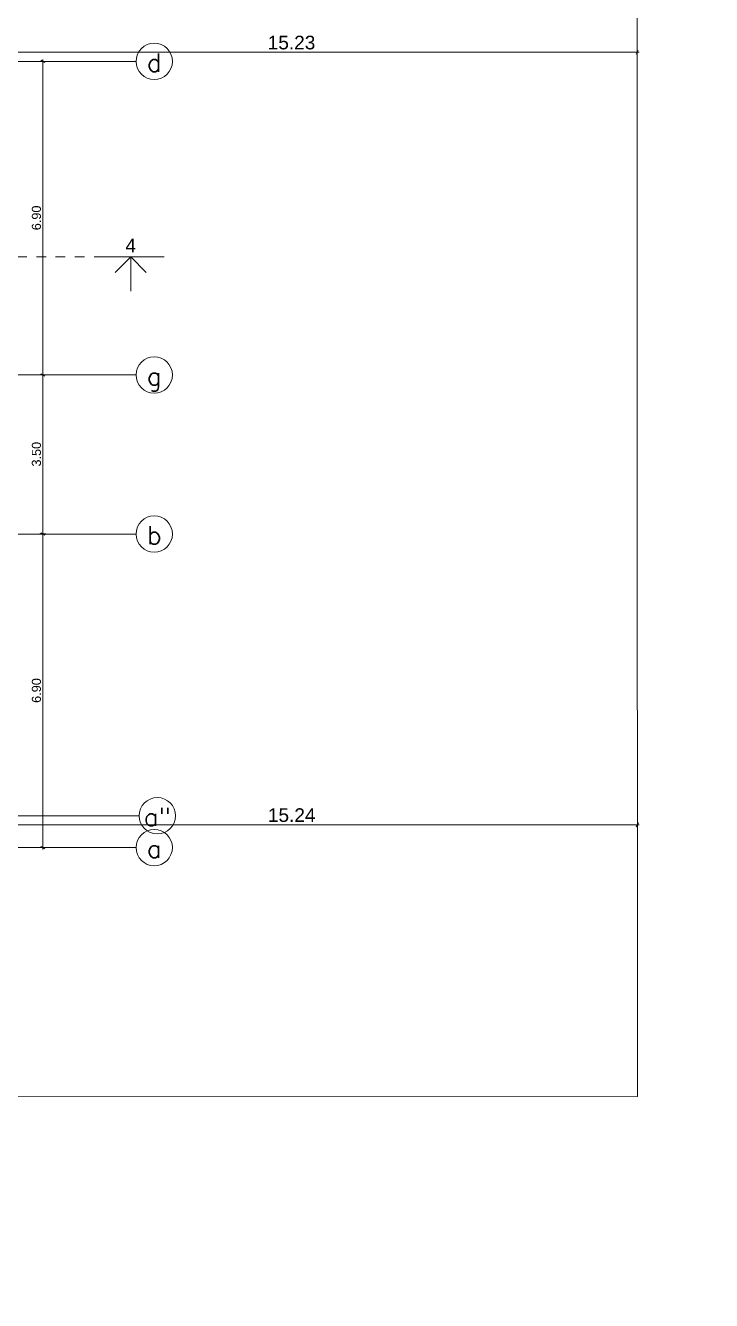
# Model space of a CAD drawing. Header units: millimetres. Extents: x 475616349 to 476941521, y 4620115302 to 4621446928.
# Drawn here: x 476541112 to 476556207, y 4620506440 to 4620534495 of the extents above; entities that cross this region are included whole.
import ezdxf

# ---------------------------------------------------------------- set-up
doc = ezdxf.new("R2010")
doc.units = ezdxf.units.MM
doc.header["$MEASUREMENT"] = 0
doc.set_wipeout_variables(frame=1)
doc.linetypes.add('Dashed', pattern=[423.333333, 211.666667, -211.666667])
doc.linetypes.add('Wipeout_Contour', pattern=[1000, 0, -1000])
for name, color, linetype, lineweight in [('0_Pen_No__42_Pen_No__250_Pen_No__5', 5, 'Continuous', 0), ('Annotation - Text_Pen_No__7_Pen_No__5', 5, 'Continuous', 0), ('New_._Pen_No__1', 1, 'Continuous', 0), ('New_shenobebi_Pen_No__1', 1, 'Continuous', 0), ('New_zoma_Pen_No__1', 1, 'Continuous', 0), ('New_ნავეთების კონტურები გრგ2_Pen_No__1', 1, 'Continuous', 0), ('zoma_Pen_No__142', 142, 'Continuous', 0), ('zoma_Pen_No__5_Pen_No__5', 5, 'Continuous', 0)]:
    doc.layers.add(name, color=color, linetype=linetype, lineweight=lineweight)
doc.layers.add('New_zoma', color=7, linetype='Continuous')
doc.layers.add('zoma', color=7, linetype='Continuous')
doc.styles.add('GENERATED_STYLE_1', font='arial.ttf')
doc.styles.add('GENERATED_STYLE_2', font='arial.ttf')
doc.dimstyles.new('GENERATED_STYLE__2', dxfattribs={"dimtxt": 200, "dimasz": 64.421331, "dimexe": 0.18, "dimexo": 3, "dimgap": 0.09, "dimtad": 1, "dimlfac": 0.001, "dimzin": 0, "dimdsep": 46, "dimtxsty": 'GENERATED_STYLE_2', "dimblk": 'ARROWHEAD_2', "dimblk1": 'ARROWHEAD_2', "dimblk2": 'ARROWHEAD_2', "dimcen": 0.09, "dimclrd": 142, "dimclre": 142, "dimclrt": 142, "dimadec": 0, "dimazin": 0, "dimtfac": 1, "dimtdec": 4, "dimtmove": 0, "dimatfit": 3, "dimfxl": 1, "dimtolj": 1, "dimtzin": 0, "dimarcsym": 0})
doc.dimstyles.new('GENERATED_STYLE__33', dxfattribs={"dimtxt": 300, "dimasz": 64.421331, "dimexe": 0.18, "dimexo": 3, "dimgap": 0.09, "dimtad": 1, "dimlfac": 0.001, "dimzin": 0, "dimdsep": 46, "dimtxsty": 'GENERATED_STYLE_1', "dimblk": 'ARROWHEAD_2', "dimblk1": 'ARROWHEAD_2', "dimblk2": 'ARROWHEAD_2', "dimcen": 0.09, "dimclrd": 1, "dimclre": 1, "dimclrt": 1, "dimadec": 0, "dimazin": 0, "dimtfac": 1, "dimtdec": 4, "dimtmove": 0, "dimatfit": 3, "dimfxl": 1, "dimtolj": 1, "dimtzin": 0, "dimarcsym": 0})
doc.dimstyles.new('GENERATED_STYLE__34', dxfattribs={"dimtxt": 300, "dimasz": 64.421331, "dimexe": 0.18, "dimexo": 3, "dimgap": 0.09, "dimtad": 1, "dimtih": 1, "dimtoh": 1, "dimlfac": 0.001, "dimzin": 0, "dimdsep": 46, "dimtxsty": 'GENERATED_STYLE_1', "dimblk": 'ARROWHEAD_2', "dimblk1": 'ARROWHEAD_2', "dimblk2": 'ARROWHEAD_2', "dimcen": 0.09, "dimclrd": 1, "dimclre": 1, "dimclrt": 1, "dimadec": 0, "dimazin": 0, "dimtfac": 1, "dimtdec": 4, "dimtmove": 0, "dimatfit": 3, "dimfxl": 1, "dimtolj": 1, "dimtzin": 0, "dimarcsym": 0})

# ---------------------------------------------------------------- blocks, each defined once
blk = doc.blocks.new('*D1470', base_point=(476577134, 4620325126))
at = {"layer": 'zoma_Pen_No__142', "color": 142, "linetype": 'Continuous', "lineweight": 0, "transparency": 16777216}
for p, q in [((476541430, 4620533706), (476541557, 4620533706)), ((476541536, 4620533681), (476541451, 4620533730)), ((476541494, 4620533747), (476541494, 4620533706)), ((476541494, 4620533706), (476541494, 4620526806)), ((476541430, 4620526806), (476541557, 4620526806)), ((476541536, 4620526781), (476541451, 4620526830))]:
    blk.add_line(p, q, dxfattribs=at)
at = {"layer": 'zoma_Pen_No__142', "color": 142, "lineweight": 0, "transparency": 16777216, "insert": (476541454, 4620529990), "char_height": 200, "attachment_point": 7, "rotation": 90, "style": 'GENERATED_STYLE_2'}
blk.add_mtext('\\A1;{\\pql;\\fArial CYR|b0|i0|c204|p34;6.90}', dxfattribs=at)
blk = doc.blocks.new('ARROWHEAD_2')
at = {"color": 0, "linetype": 'Continuous', "lineweight": 0}
for p, q in [((0, 0), (-1, 0)), ((-0.38, -0.66), (0.38, 0.66))]:
    blk.add_line(p, q, dxfattribs=at)
blk = doc.blocks.new('*D1471', base_point=(476577134, 4620325126))
at = {"layer": 'zoma_Pen_No__142', "color": 142, "linetype": 'Continuous', "lineweight": 0, "transparency": 16777216}
for p, q in [((476541430, 4620526806), (476541557, 4620526806)), ((476541536, 4620526781), (476541451, 4620526830)), ((476541494, 4620526806), (476541494, 4620523306)), ((476541430, 4620523306), (476541557, 4620523306)), ((476541536, 4620523281), (476541451, 4620523330))]:
    blk.add_line(p, q, dxfattribs=at)
at = {"layer": 'zoma_Pen_No__142', "color": 142, "lineweight": 0, "transparency": 16777216, "insert": (476541454, 4620524790), "char_height": 200, "attachment_point": 7, "rotation": 90, "style": 'GENERATED_STYLE_2'}
blk.add_mtext('\\A1;{\\pql;\\fArial CYR|b0|i0|c204|p34;3.50}', dxfattribs=at)
blk = doc.blocks.new('*D1472', base_point=(476577134, 4620325126))
at = {"layer": 'zoma_Pen_No__142', "color": 142, "linetype": 'Continuous', "lineweight": 0, "transparency": 16777216}
for p, q in [((476541430, 4620523306), (476541557, 4620523306)), ((476541536, 4620523281), (476541451, 4620523330)), ((476541494, 4620523306), (476541494, 4620516406)), ((476541430, 4620516406), (476541557, 4620516406)), ((476541451, 4620516430), (476541536, 4620516381)), ((476541494, 4620516406), (476541494, 4620516364))]:
    blk.add_line(p, q, dxfattribs=at)
at = {"layer": 'zoma_Pen_No__142', "color": 142, "lineweight": 0, "transparency": 16777216, "insert": (476541454, 4620519590), "char_height": 200, "attachment_point": 7, "rotation": 90, "style": 'GENERATED_STYLE_2'}
blk.add_mtext('\\A1;{\\pql;\\fArial CYR|b0|i0|c204|p34;6.90}', dxfattribs=at)
blk = doc.blocks.new('*D1613', base_point=(476577134, 4620325126))
at = {"layer": 'New_zoma_Pen_No__1', "color": 1, "linetype": 'Continuous', "lineweight": 0, "transparency": 16777216}
for p, q in [((476539398, 4620544954), (476539271, 4620544954)), ((476539377, 4620544929), (476539292, 4620544978)), ((476539334, 4620544954), (476539334, 4620544995)), ((476539339, 4620533906), (476539334, 4620544954)), ((476539402, 4620533906), (476539275, 4620533906)), ((476539296, 4620533930), (476539381, 4620533881)), ((476539339, 4620533864), (476539339, 4620533906))]:
    blk.add_line(p, q, dxfattribs=at)
at = {"color": 254, "linetype": 'Wipeout_Contour', "lineweight": 0, "ltscale": 18580193566.79248, "transparency": 16777216}
blk.add_wipeout([(476539346, 4620539993), (476539347, 4620538867), (476539747, 4620538867), (476539746, 4620539993)], dxfattribs=at).dxf.layer = 'New_zoma'
at = {"layer": 'New_zoma_Pen_No__1', "color": 1, "lineweight": 0, "transparency": 16777216, "insert": (476539396, 4620539943), "char_height": 300, "attachment_point": 7, "rotation": 270.0221, "style": 'GENERATED_STYLE_1'}
blk.add_mtext('\\A1;{\\pql;\\fArial|b0|i0|c0|p34;39.86}', dxfattribs=at)
blk = doc.blocks.new('*D1614', base_point=(476577134, 4620325126))
at = {"layer": 'New_zoma_Pen_No__1', "color": 1, "linetype": 'Continuous', "lineweight": 0, "transparency": 16777216}
for p, q in [((476539297, 4620533906), (476539339, 4620533906)), ((476539363, 4620533948), (476539314, 4620533863)), ((476539339, 4620533842), (476539339, 4620533969)), ((476539339, 4620533906), (476554570, 4620533906)), ((476554546, 4620533863), (476554595, 4620533948)), ((476554570, 4620533842), (476554570, 4620533969)), ((476554570, 4620533906), (476554612, 4620533906))]:
    blk.add_line(p, q, dxfattribs=at)
at = {"color": 254, "linetype": 'Wipeout_Contour', "lineweight": 0, "ltscale": 18580175462.76589, "transparency": 16777216}
blk.add_wipeout([(476546391, 4620533916), (476547517, 4620533916), (476547517, 4620534316), (476546391, 4620534316)], dxfattribs=at).dxf.layer = 'New_zoma'
at = {"layer": 'New_zoma_Pen_No__1', "color": 1, "lineweight": 0, "transparency": 16777216, "insert": (476546441, 4620533966), "char_height": 300, "attachment_point": 7, "style": 'GENERATED_STYLE_1'}
blk.add_mtext('\\A1;{\\pql;\\fArial|b0|i0|c0|p34;15.23}', dxfattribs=at)
blk = doc.blocks.new('*D1615', base_point=(476577134, 4620325126))
at = {"layer": 'New_zoma_Pen_No__1', "color": 1, "linetype": 'Continuous', "lineweight": 0, "transparency": 16777216}
for p, q in [((476539339, 4620516842), (476539339, 4620516969)), ((476554577, 4620516842), (476554577, 4620516969)), ((476539297, 4620516906), (476539339, 4620516906)), ((476539363, 4620516948), (476539314, 4620516863)), ((476539339, 4620516906), (476554577, 4620516906)), ((476554552, 4620516863), (476554601, 4620516948)), ((476554577, 4620516906), (476554618, 4620516906))]:
    blk.add_line(p, q, dxfattribs=at)
at = {"color": 254, "linetype": 'Wipeout_Contour', "lineweight": 0, "ltscale": 18580107822.91872, "transparency": 16777216}
blk.add_wipeout([(476546395, 4620516916), (476547521, 4620516916), (476547521, 4620517316), (476546395, 4620517316)], dxfattribs=at).dxf.layer = 'New_zoma'
at = {"layer": 'New_zoma_Pen_No__1', "color": 1, "lineweight": 0, "transparency": 16777216, "insert": (476546445, 4620516966), "char_height": 300, "attachment_point": 7, "style": 'GENERATED_STYLE_1'}
blk.add_mtext('\\A1;{\\pql;\\fArial|b0|i0|c0|p34;15.24}', dxfattribs=at)

msp = doc.modelspace()

# ---------------------------------------------------------------- linework, layer by layer
at = {"layer": '0_Pen_No__42_Pen_No__250_Pen_No__5', "color": 5, "linetype": 'Continuous', "lineweight": 0}
for centre in [(476543944.196, 4620526805.72), (476543944.196, 4620523305.72)]:
    msp.add_circle(centre, 400, dxfattribs=at)
at = {"layer": 'New_shenobebi_Pen_No__1', "color": 1, "linetype": 'Dashed', "lineweight": 0}
msp.add_lwpolyline([(476493091.567, 4620529401.422), (476544164.78, 4620529401.422)], dxfattribs=at)
at = {"layer": 'New_shenobebi_Pen_No__1', "color": 1, "linetype": 'Continuous', "lineweight": 0}
for points in [[(476542691.033, 4620529401.422), (476544164.78, 4620529401.422)], [(476543427.906, 4620529401.422), (476543086.761, 4620529060.277)], [(476543427.906, 4620529401.422), (476543427.906, 4620528648.424)], [(476543427.906, 4620529401.422), (476543769.052, 4620529060.277)]]:
    msp.add_lwpolyline(points, dxfattribs=at)
at = {"layer": 'zoma_Pen_No__5_Pen_No__5', "color": 5, "linetype": 'Continuous', "lineweight": 0}
for p, q in [((476493657.815, 4620533705.72), (476543544.196, 4620533705.72)), ((476493657.815, 4620526805.72), (476543544.196, 4620526805.72)), ((476493657.815, 4620526805.72), (476543544.196, 4620526805.72)), ((476493657.815, 4620523305.72), (476543544.196, 4620523305.72)), ((476493657.815, 4620523305.72), (476543544.196, 4620523305.72)), ((476493657.815, 4620516405.72), (476543544.196, 4620516405.72)), ((476493657.815, 4620516405.72), (476543544.196, 4620516405.72))]:
    msp.add_line(p, q, dxfattribs=at)

# ---------------------------------------------------------------- texts
at = {"layer": 'Annotation - Text_Pen_No__7_Pen_No__5', "color": 5, "linetype": 'Continuous', "lineweight": 0, "char_height": 400, "attachment_point": 2}
for s, insert in [('\\A1;{\\pqc;\\Ftxt.shx;d}', (476543946.354, 4620533878.84)), ('\\A1;{\\pqc;\\Ftxt.shx;g}', (476543946.354, 4620526980.04)), ('\\A1;{\\pqc;\\Ftxt.shx;b}', (476543946.354, 4620523480.04)), ('\\A1;{\\pqc;\\Ftxt.shx;a\\Ftxt.shx;"}', (476544014.976, 4620517281.24)), ('\\A1;{\\pqc;\\Ftxt.shx;a}', (476543946.354, 4620516580.04))]:
    msp.add_mtext(s, dxfattribs=dict(at, insert=insert))
at = {"layer": 'New_._Pen_No__1', "color": 1, "linetype": 'Continuous', "lineweight": 0, "insert": (476543427.906, 4620529804.28), "char_height": 300, "attachment_point": 2, "style": 'GENERATED_STYLE_1'}
msp.add_mtext('\\A1;{\\pqc;\\fArial|b0|i0|c0|p34;4}', dxfattribs=at)

# ---------------------------------------------------------------- dimensions: what is measured, and where the dimension line sits
at = {"layer": 'zoma', "color": 142, "linetype": 'Continuous', "lineweight": 0}
for base, p1, p2, picture, middle in [((476541493.647, 4620526805.72), (476542945.735, 4620533705.72), (476542945.735, 4620526805.72), '*D1470', (476541353.647, 4620530249.427)), ((476541493.647, 4620523305.72), (476542945.735, 4620526805.72), (476542022.362, 4620523305.72), '*D1471', (476541353.647, 4620525049.427)), ((476541493.647, 4620516405.72), (476542022.362, 4620523305.72), (476541359.84, 4620516405.72), '*D1472', (476541353.647, 4620519849.427))]:
    dim = msp.add_linear_dim(base=base, p1=p1, p2=p2, angle=270, dimstyle='GENERATED_STYLE__2', dxfattribs=at)
    dim.commit()
    dim.dimension.update_dxf_attribs({"geometry": picture, "text_midpoint": middle, "dimtype": 160, "text_rotation": 90})

# ---------------------------------------------------------------- next in the draw order: dimensions: what is measured, and where the dimension line sits
at = {"layer": 'New_zoma', "color": 1, "linetype": 'Continuous', "lineweight": 0}
dim = msp.add_linear_dim(base=(476539334.242, 4620544953.636), p1=(476539338.508, 4620533905.72), p2=(476556206.832, 4620544960.151), angle=90.0221245, text='39.86', dimstyle='GENERATED_STYLE__33', dxfattribs=at)
dim.commit()
dim.dimension.update_dxf_attribs({"geometry": '*D1613', "text_midpoint": (476539546.372, 4620539438.672), "dimtype": 160, "text_rotation": 270.0221245})
dim = msp.add_linear_dim(base=(476554576.683, 4620516905.72), p1=(476539338.508, 4620516905.72), p2=(476554576.683, 4620516905.72), dimstyle='GENERATED_STYLE__34', dxfattribs=at)
dim.commit()
dim.dimension.update_dxf_attribs({"geometry": '*D1615', "text_midpoint": (476546948.682, 4620517115.72), "dimtype": 160})

# ---------------------------------------------------------------- next in the draw order: linework, layer by layer
at = {"layer": '0_Pen_No__42_Pen_No__250_Pen_No__5', "color": 5, "linetype": 'Continuous', "lineweight": 0}
for centre in [(476544012.819, 4620517105.72), (476543944.196, 4620516405.72)]:
    msp.add_circle(centre, 400, dxfattribs=at)
at = {"layer": 'zoma_Pen_No__5_Pen_No__5', "color": 5, "linetype": 'Continuous', "lineweight": 0}
msp.add_line((476525338.366, 4620517105.72), (476543612.819, 4620517105.72), dxfattribs=at)

# ---------------------------------------------------------------- next in the draw order: dimensions: what is measured, and where the dimension line sits
at = {"layer": 'New_zoma', "color": 1, "linetype": 'Continuous', "lineweight": 0}
dim = msp.add_linear_dim(base=(476554570.118, 4620533905.72), p1=(476539338.508, 4620533905.72), p2=(476554570.118, 4620533905.738), dimstyle='GENERATED_STYLE__34', dxfattribs=at)
dim.commit()
dim.dimension.update_dxf_attribs({"geometry": '*D1614', "text_midpoint": (476546945.4, 4620534115.72), "dimtype": 160})

# ---------------------------------------------------------------- next in the draw order: linework, layer by layer
at = {"layer": '0_Pen_No__42_Pen_No__250_Pen_No__5', "color": 5, "linetype": 'Continuous', "lineweight": 0}
msp.add_circle((476543944.196, 4620533705.72), 400, dxfattribs=at)
at = {"layer": 'New_ნავეთების კონტურები გრგ2_Pen_No__1', "color": 1, "linetype": 'Continuous', "lineweight": 0}
msp.add_lwpolyline([(476485175.734, 4620506439.748), (476517671.222, 4620506444.513), (476517669.497, 4620510911.839), (476538299.922, 4620510919.805), (476554578.992, 4620510926.091), (476554565.85, 4620544960.151)], dxfattribs=at)
at = {"layer": 'zoma_Pen_No__5_Pen_No__5', "color": 5, "linetype": 'Continuous', "lineweight": 0}
msp.add_line((476493657.815, 4620533705.72), (476543544.196, 4620533705.72), dxfattribs=at)

doc.saveas('drawing.dxf')
